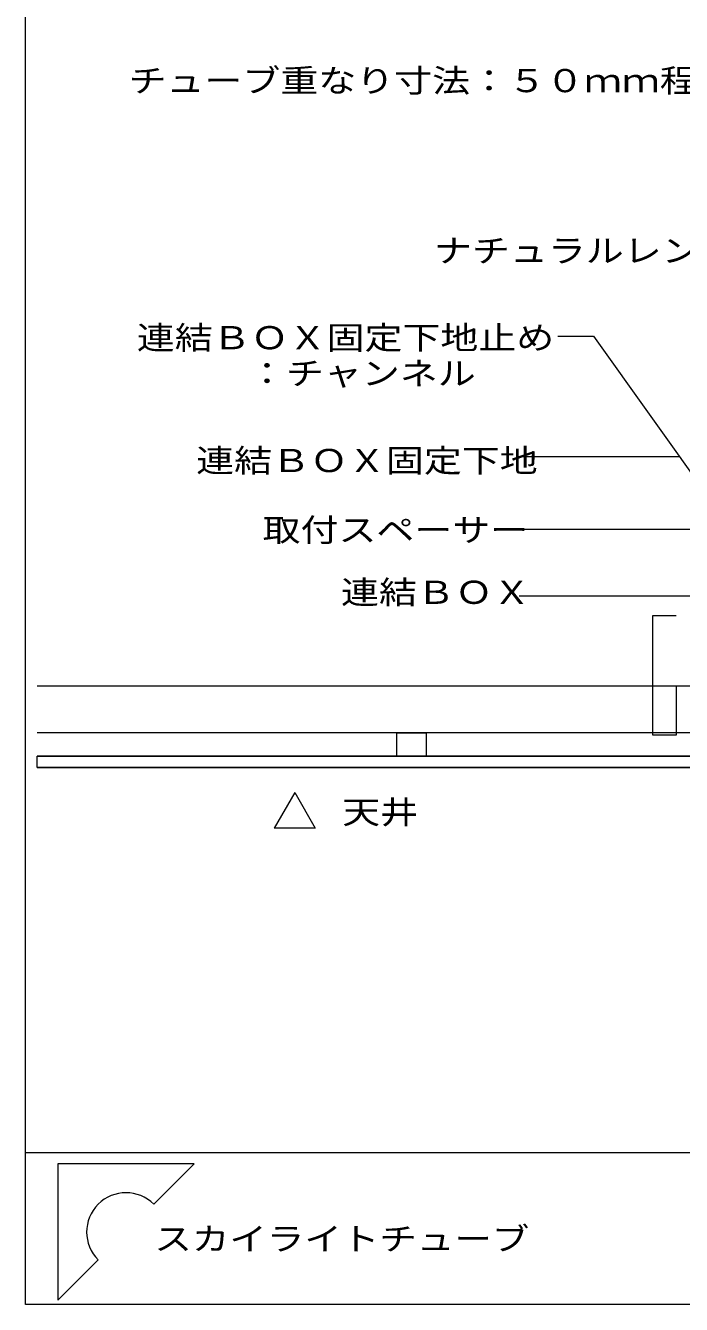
# Model space of a CAD drawing. Units: millimetres at full size, sheet at 1:10; details may follow other scales. Extents: x -1350 to 1480, y -1825 to 2250.
# Drawn here: x -1350 to -790, y -1825 to -733 of the extents above; entities that cross this region are included whole.
import ezdxf
from ezdxf.enums import TextEntityAlignment as Align

# ---------------------------------------------------------------- set-up
doc = ezdxf.new("R2010")
doc.units = ezdxf.units.MM
doc.header["$LTSCALE"] = 10
for name, color, linetype, lineweight in [('0-1_一般', 4, 'Continuous', 18), ('0-5_建築', 4, 'Continuous', 18), ('0-6_プレゼン色塗り', 4, 'Continuous', 18), ('0-9__0-2_プロット', 4, 'Continuous', 18), ('0-E', 4, 'Continuous', 18), ('0-F_敷地', 4, 'Continuous', 18)]:
    doc.layers.add(name, color=color, linetype=linetype, lineweight=lineweight)
doc.layers.add('0-C__0-4_', color=7, linetype='Continuous')
doc.styles.add('HGSｺﾞｼｯｸM', font='')
doc.styles.add('ＭＳ ゴシック', font='')
doc.styles.get('HGSｺﾞｼｯｸM').set_extended_font_data('HGSｺﾞｼｯｸM')
doc.styles.get('ＭＳ ゴシック').set_extended_font_data('MS Gothic')

msp = doc.modelspace()

# ---------------------------------------------------------------- linework, layer by layer
at = {"layer": '0-1_一般'}
for p, q in [((-1349.77, -1825.17), (-1349.77, 2249.83)), ((-928.41, -1101.33), (-791.73, -1101.33)), ((-928.41, -1163.33), (-747.6, -1163.33)), ((-928.41, -1220.33), (-707.02, -1220.33)), ((-1349.77, -1695.55), (1480.23, -1695.55)), ((-1279.77, -1695.55), (1480.23, -1695.55)), ((-1205.86, -1705.22), (-1322.27, -1705.22)), ((-1322.27, -1705.22), (-1322.27, -1821.63)), ((-1240.31, -1739.67), (-1205.86, -1705.22)), ((-1322.27, -1821.63), (-1287.82, -1787.18)), ((1480.23, -1825.17), (-1349.77, -1825.17))]:
    msp.add_line(p, q, dxfattribs=at)
for start, end in [(45, 135), (135, 225)]:
    msp.add_arc((-1264.06, -1763.43), 33.6, start, end, dxfattribs=at)
at = {"layer": '0-5_建築'}
for p, q in [((-673.16, -1297.22), (-1339.91, -1297.22)), ((-673.16, -1337.22), (-1339.91, -1337.22))]:
    msp.add_line(p, q, dxfattribs=at)
at = {"layer": '0-6_プレゼン色塗り'}
for p, q in [((-814.32, -1237.05), (-794.32, -1237.05)), ((-814.32, -1339.05), (-814.32, -1237.05)), ((-814.32, -1297.05), (-794.32, -1297.05)), ((-794.32, -1297.05), (-794.32, -1339.05)), ((-794.32, -1339.05), (-814.32, -1339.05))]:
    msp.add_line(p, q, dxfattribs=at)
at = {"layer": '0-9__0-2_プロット'}
for p, q in [((-1120, -1388.18), (-1137.46, -1418.42)), ((-1120, -1388.18), (-1102.54, -1418.42)), ((-1102.54, -1418.42), (-1137.46, -1418.42))]:
    msp.add_line(p, q, dxfattribs=at)
at = {"layer": '0-E'}
for p, q in [((-645.16, -1357.22), (-1339.91, -1357.22)), ((-1339.91, -1366.72), (-645.16, -1366.72))]:
    msp.add_line(p, q, dxfattribs=at)
at = {"layer": '0-F_敷地'}
for p, q in [((-895.53, -998.54), (-864.91, -998.54)), ((-864.91, -998.54), (-615.48, -1348.93)), ((-1032.9, -1357.22), (-1032.9, -1337.22)), ((-1032.9, -1337.22), (-1007.9, -1337.22)), ((-1007.9, -1337.22), (-1007.9, -1357.22)), ((-1339.91, -1357.22), (-645.16, -1357.22)), ((-1339.91, -1366.72), (-1339.91, -1357.22)), ((-1007.9, -1357.22), (-1032.9, -1357.22)), ((-645.16, -1366.72), (-1339.91, -1366.72))]:
    msp.add_line(p, q, dxfattribs=at)

# ---------------------------------------------------------------- texts
at = {"layer": '0-1_一般', "color": 7, "style": 'HGSｺﾞｼｯｸM', "width": 1.2}
for s, p in [('チューブ重なり寸法：５０ｍｍ程度', (-1261.86, -796.16)), ('ナチュラルレンズ', (-1001.13, -941.33))]:
    msp.add_text(s, height=19.79, dxfattribs=at).set_placement(p, align=Align.BOTTOM_LEFT)
at = {"layer": '0-1_一般', "color": 134, "style": 'ＭＳ ゴシック', "width": 1.2}
msp.add_text('スカイライトチューブ', height=19.56, dxfattribs=at).set_placement((-1239.89, -1784.81), align=Align.BOTTOM_LEFT)
at = {"layer": '0-C__0-4_', "style": 'HGSｺﾞｼｯｸM', "width": 1.2}
msp.add_text('天井', height=19.79, dxfattribs=at).set_placement((-1079.48, -1420.65), align=Align.BOTTOM_LEFT)
at = {"layer": '0-F_敷地', "color": 7, "width": 1.2}
for s, style, p in [('連結ＢＯＸ固定下地止め', 'ＭＳ ゴシック', (-1254.84, -1015.66)), ('：チャンネル', 'HGSｺﾞｼｯｸM', (-1159.89, -1046.06)), ('連結ＢＯＸ固定下地', 'ＭＳ ゴシック', (-1204.16, -1120.52)), ('取付スペーサー', 'ＭＳ ゴシック', (-1147.48, -1179.78)), ('連結ＢＯＸ', 'ＭＳ ゴシック', (-1080.49, -1233.02))]:
    msp.add_text(s, height=19.79, dxfattribs=dict(at, style=style)).set_placement(p, align=Align.BOTTOM_LEFT)

doc.saveas('drawing.dxf')
